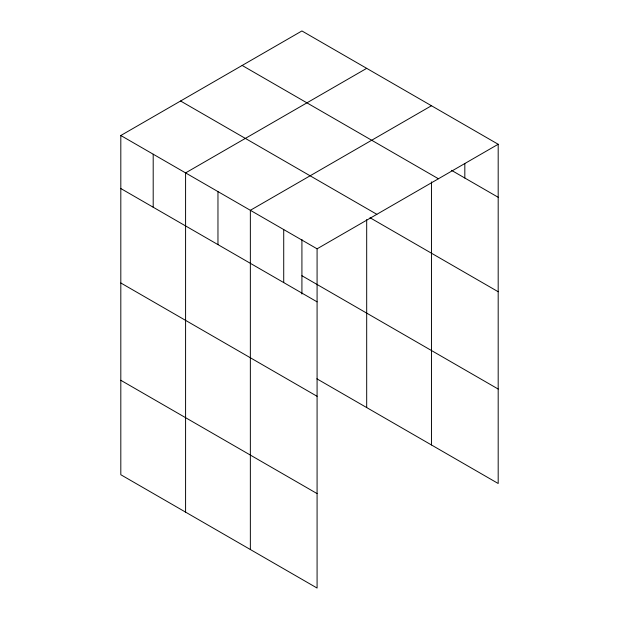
<?xml version="1.0" encoding="UTF-8"?>
<svg xmlns="http://www.w3.org/2000/svg" width="619" height="619" viewBox="0 0 619 619"><rect width="100%" height="100%" fill="white"/><g stroke="black" fill="none" stroke-linecap="round" stroke-linejoin="round"><path stroke-width="0.93" d="M120.813 135.507L317.083 248.823L317.083 588.05L120.813 474.734L120.813 135.507L301.917 30.95L498.187 144.266L498.187 483.493L316.866 378.805M431.458 181.885L431.458 444.96M366.688 68.345L185.584 172.902L185.584 512.13M431.458 105.741L250.355 210.298L250.355 549.525M317.083 248.823L498.187 144.266M451.475 170.318L498.187 197.283M242.153 65.452L438.422 178.767M180.578 101.005L376.847 214.321M370.007 217.726L498.187 291.735M301.917 275.726L498.187 389.042M120.813 188.532L317.083 301.848M120.813 282.976L317.083 396.292M120.813 380.29L317.083 493.598M464.823 163.563L464.823 178.024M366.688 219.629L366.688 407.573M301.917 239.476L301.917 294.04M283.719 229.564L283.719 282.581M217.965 191.604L217.965 244.621M153.195 154.208L153.195 207.226"/></g></svg>
